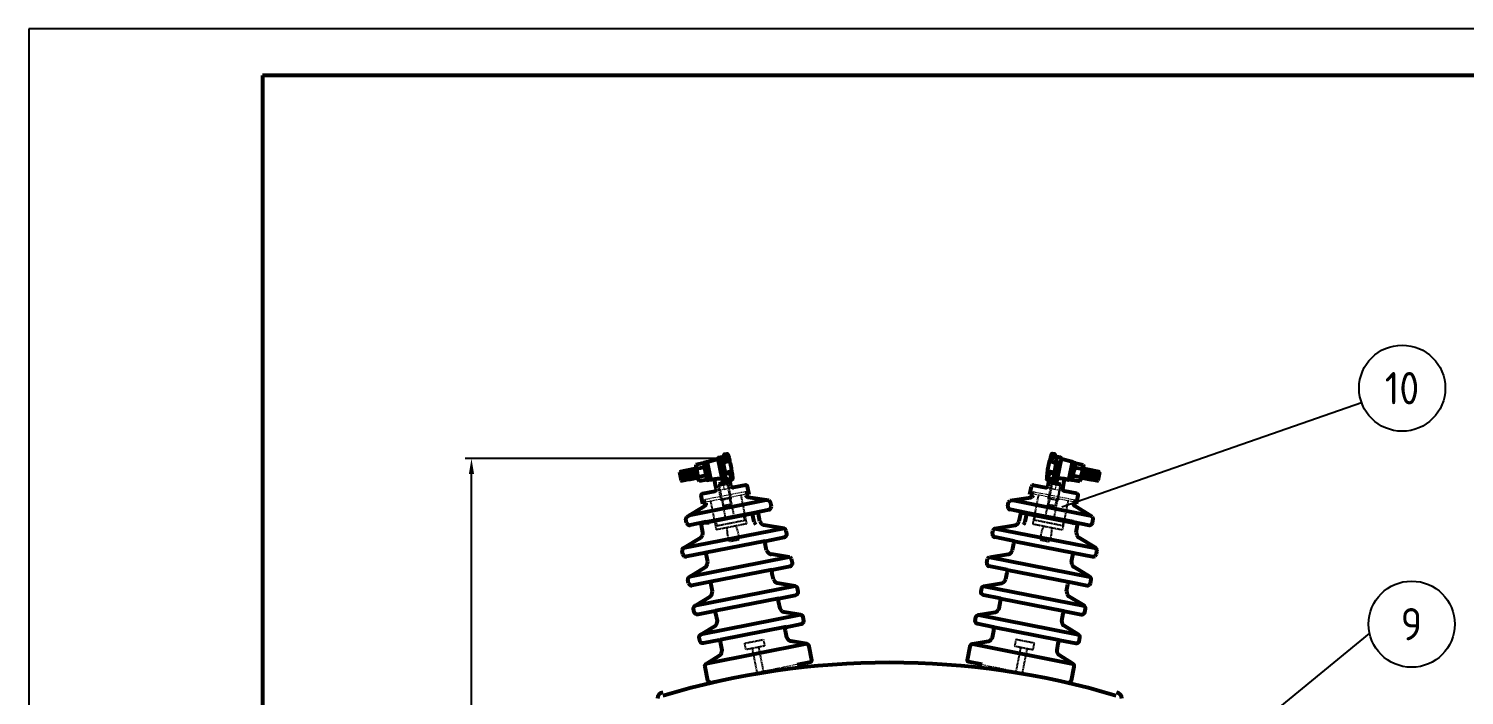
# Model space of a CAD drawing. Header units: millimetres. Extents: x 119255 to 140443, y -8485 to -5380.
# Drawn here: x 128161 to 129546, y -6449 to -5806 of the extents above; entities that cross this region are included whole.
import ezdxf
from ezdxf.enums import TextEntityAlignment as Align

# ---------------------------------------------------------------- set-up
doc = ezdxf.new("R2010")
doc.units = ezdxf.units.MM
doc.header["$LTSCALE"] = 3
doc.linetypes.add('CENTER', pattern=[2, 1.25, -0.25, 0.25, -0.25])
doc.linetypes.add('HIDDEN', pattern=[0.375, 0.25, -0.125])
for name, color, linetype in [('A', 3, 'Continuous'), ('D', 11, 'HIDDEN'), ('S', 254, 'Continuous')]:
    doc.layers.add(name, color=color, linetype=linetype)
for name, color, linetype, lineweight in [('图层1', 1, 'CENTER', 13), ('标注、文本', 3, 'Continuous', 25), ('粗实线', 4, 'Continuous', 53)]:
    doc.layers.add(name, color=color, linetype=linetype, lineweight=lineweight)
doc.styles.add('ST_WIN', font='isocp2.shx', dxfattribs={"bigfont": 'hzdxfst.shx'})
doc.styles.add('TH_GBDIM', font='romans.shx', dxfattribs={"width": 0.8, "bigfont": 'gbcbig.shx'})
doc.dimstyles.new('TH_GBDIM1', dxfattribs={"dimscale": 3, "dimtxt": 3.5, "dimasz": 2.5, "dimexe": 2, "dimexo": 0, "dimgap": 1.5, "dimtad": 1, "dimdec": 1, "dimzin": 0, "dimdsep": 46, "dimtxsty": 'TH_GBDIM', "dimcen": 2.5, "dimclrd": 3, "dimclre": 256, "dimclrt": 2, "dimadec": 0, "dimazin": 0, "dimtfac": 0.714286, "dimtdec": 1, "dimtmove": 0, "dimatfit": 3, "dimfxl": 0, "dimtzin": 0, "dimlwd": -1, "dimlwe": -1, "dimarcsym": 0})

# ---------------------------------------------------------------- blocks, each defined once
blk = doc.blocks.new('*D24')
at = {"layer": 'Defpoints', "color": 0}
for p in [(128588.2, -6220.7), (128825.2, -6220.7), (128746.1, -7315.6)]:
    blk.add_point(p, dxfattribs=at)
at = {"layer": '标注、文本'}
for p, q in [((128825.2, -6220.7), (128582.2, -6220.7)), ((128746.1, -7315.6), (128582.2, -7315.6))]:
    blk.add_line(p, q, dxfattribs=at)
at = {"layer": '标注、文本', "color": 3}
blk.add_line((128588.2, -7300.6), (128588.2, -6235.7), dxfattribs=at)
for points in [[(128585.7, -6235.7), (128590.7, -6235.7), (128588.2, -6220.7)], [(128585.7, -7300.6), (128590.7, -7300.6), (128588.2, -7315.6)]]:
    blk.add_solid(points, dxfattribs=at)
at = {"layer": '标注、文本', "color": 2, "insert": (128573.2, -6768.2), "char_height": 21, "attachment_point": 5, "rotation": 90, "style": 'TH_GBDIM'}
blk.add_mtext('1075', dxfattribs=at)

msp = doc.modelspace()

# ---------------------------------------------------------------- linework, layer by layer
at = {"layer": 'A'}
msp.add_line((129157.84, -6267.28), (129446.88, -6166.53), dxfattribs=at)
for centre in [(129486.14, -6152.84), (129495.27, -6380.7)]:
    msp.add_circle(centre, 41.58, dxfattribs=at)
at = {"layer": 'D'}
for p, q in [((128834.93, -6245.33), (128837.52, -6258.47)), ((129148.25, -6245.33), (129145.66, -6258.47)), ((128827.16, -6246.86), (128832.98, -6277.54)), ((128830.32, -6259.89), (128828.99, -6260.15)), ((128831.6, -6266.41), (128830.32, -6259.89)), ((128837.52, -6258.47), (128836.98, -6258.57)), ((128836.98, -6258.57), (128838.27, -6265.09)), ((128837.52, -6258.47), (128837.77, -6258.42)), ((128837.77, -6258.42), (128841.22, -6275.92)), ((128848.02, -6255.94), (128853.53, -6283.83)), ((129135.15, -6255.94), (129129.65, -6283.83)), ((129145.41, -6258.42), (129141.96, -6275.92)), ((129146.19, -6258.57), (129144.91, -6265.09)), ((129145.66, -6258.47), (129145.41, -6258.42)), ((129145.66, -6258.47), (129146.19, -6258.57)), ((129156.02, -6246.86), (129150.19, -6277.54)), ((129151.58, -6266.41), (129152.86, -6259.89)), ((129152.86, -6259.89), (129154.19, -6260.15)), ((128824.6, -6289.54), (128819.1, -6261.64)), ((128838.27, -6265.09), (128831.6, -6266.41)), ((129144.91, -6265.09), (129151.58, -6266.41)), ((129158.57, -6289.54), (129164.08, -6261.64)), ((128853.53, -6283.83), (128824.6, -6289.54)), ((129129.65, -6283.83), (129158.57, -6289.54)), ((128858.97, -6404.11), (128863.56, -6427.3)), ((128865.13, -6402.9), (128869.7, -6426.08)), ((129118.05, -6402.9), (129113.48, -6426.08)), ((129118.05, -6402.9), (129113.48, -6426.08)), ((129124.2, -6404.11), (129119.62, -6427.3)), ((129124.2, -6404.11), (129119.62, -6427.3))]:
    msp.add_line(p, q, dxfattribs=at)
for points in [[(128830.31, -6242.29), (128826.84, -6245.35), (128827.16, -6246.86), (128834.93, -6245.33), (128834.63, -6243.81), (128834.93, -6245.33), (128835.72, -6245.17), (128838.31, -6258.31), (128839.25, -6258.94), (128828.36, -6261.09), (128828.99, -6260.15), (128826.4, -6247.01), (128827.16, -6246.86)], [(129152.87, -6242.29), (129156.34, -6245.35), (129156.02, -6246.86), (129148.25, -6245.33), (129148.55, -6243.81), (129148.25, -6245.33), (129147.46, -6245.17), (129144.87, -6258.31), (129143.93, -6258.94), (129154.82, -6261.09), (129154.19, -6260.15), (129156.78, -6247.01), (129156.02, -6246.86)], [(128843.33, -6285.84), (128843.55, -6286.97), (128845.1, -6291.45), (128845.72, -6294.59), (128845.98, -6297.19), (128845.99, -6299.32), (128837.46, -6301.01), (128836.31, -6298.02), (128835.51, -6294.97), (128835.07, -6291.32), (128835.02, -6288.65), (128834.8, -6287.52)], [(129139.85, -6285.84), (129139.63, -6286.97), (129138.08, -6291.45), (129137.46, -6294.59), (129137.2, -6297.19), (129137.19, -6299.32), (129145.72, -6301.01), (129146.87, -6298.02), (129147.67, -6294.97), (129148.11, -6291.32), (129148.16, -6288.65), (129148.38, -6287.52)]]:
    msp.add_lwpolyline(points, dxfattribs=at)
for points in [[(128842.83, -6277.13), (128831.8, -6279.3), (128824.6, -6280.73, 0.2828752), (128824.04, -6281.24, 0.1118496), (128824.02, -6281.66), (128824.8, -6285.63), (128851.86, -6280.29), (128851.08, -6276.32, 0.4142136), (128850.14, -6275.69), (128842.76, -6277.12)], [(129140.34, -6277.13), (129151.37, -6279.3), (129158.58, -6280.73, -0.2828752), (129159.14, -6281.24, -0.1118496), (129159.16, -6281.66), (129158.38, -6285.63), (129131.32, -6280.29), (129132.1, -6276.32, -0.4142136), (129133.04, -6275.69), (129140.42, -6277.12)]]:
    msp.add_lwpolyline(points, format="xyb", dxfattribs=at)
for points in [[(128869.78, -6395.51), (128871.01, -6401.74), (128853.07, -6405.28), (128851.84, -6399.05)], [(129113.4, -6395.51), (129112.17, -6401.74), (129130.11, -6405.28), (129131.34, -6399.05)], [(129113.4, -6395.51), (129112.17, -6401.74), (129130.11, -6405.28), (129131.34, -6399.05)]]:
    msp.add_lwpolyline(points, close=True, dxfattribs=at)
for centre, start, end in [((128831.51, -6277.83), 281.16, 11.16), ((128842.69, -6275.63), 191.16, 281.16), ((129140.49, -6275.63), 258.84, 348.84), ((129151.66, -6277.83), 168.84, 258.84)]:
    msp.add_arc(centre, 1.5, start, end, dxfattribs=at)
at = {"layer": '图层1'}
for p, q in [((128830.31, -6242.29), (128831.94, -6250.55)), ((129152.87, -6242.29), (129151.24, -6250.55)), ((128853.39, -6252.68), (128812.87, -6260.53)), ((128814.1, -6262.63), (128853.03, -6254.95)), ((128840.96, -6248.77), (128822.92, -6252.33)), ((128831.94, -6250.55), (128840.96, -6248.77)), ((128853.03, -6254.95), (128852.61, -6252.83)), ((128854.05, -6256.02), (128853.39, -6252.68)), ((129129.13, -6256.02), (129129.79, -6252.68)), ((129129.79, -6252.68), (129170.31, -6260.53)), ((129130.15, -6254.95), (129130.57, -6252.83)), ((129169.08, -6262.63), (129130.15, -6254.95)), ((129151.24, -6250.55), (129142.22, -6248.77)), ((129142.22, -6248.77), (129160.26, -6252.33)), ((128812.87, -6260.53), (128813.56, -6264.01)), ((128813.66, -6260.37), (128814.1, -6262.63)), ((129169.52, -6260.37), (129169.08, -6262.63)), ((129170.31, -6260.53), (129169.62, -6264.01)), ((129098.46, -6355.84), (129159.49, -6367.91)), ((129091.15, -6383.39), (129154.72, -6395.93)), ((128902.29, -6419.65), (128817.69, -6436.36)), ((129080.89, -6419.65), (129165.49, -6436.36)), ((129080.89, -6419.65), (129165.49, -6436.36))]:
    msp.add_line(p, q, dxfattribs=at)
at = {"layer": '标注、文本'}
for p, q in [((128161.04, -5805.74), (128161.04, -8485.13)), ((131950.07, -5805.74), (128161.04, -5805.74)), ((129265.8, -6544.57), (129454.69, -6389.77))]:
    msp.add_line(p, q, dxfattribs=at)
at = {"layer": '粗实线'}
for p, q in [((128386.57, -5850.84), (128386.57, -8440.02)), ((131904.97, -5850.84), (128386.57, -5850.84))]:
    msp.add_line(p, q, dxfattribs=at)
at = {"layer": '粗实线', "ltscale": 2}
for p, q in [((128794.78, -6232.34), (128797.34, -6241.15)), ((128796.31, -6232.04), (128798.96, -6240.79)), ((128797.87, -6231.73), (128800.43, -6240.54)), ((128798.81, -6232.36), (128801, -6239.62)), ((128799.43, -6231.46), (128801.96, -6240.24)), ((128800.33, -6232.06), (128802.57, -6239.31)), ((128800.96, -6231.12), (128803.51, -6239.94)), ((128804.09, -6239.01), (128801.9, -6231.75)), ((128802.48, -6230.82), (128805.03, -6239.64)), ((128803.42, -6231.45), (128805.66, -6238.7)), ((128804.08, -6230.5), (128806.6, -6239.33)), ((128804.78, -6226.75), (128804.6, -6228.41)), ((128804.6, -6228.41), (128805.56, -6230.72)), ((128811.99, -6225.33), (128804.78, -6226.75)), ((128812.77, -6229.3), (128805.56, -6230.72)), ((128813.82, -6232.04), (128816.58, -6233.89)), ((128826.01, -6221.03), (128829.78, -6239.59)), ((128831.4, -6230.79), (128832.7, -6237.39)), ((129151.78, -6230.79), (129150.48, -6237.39)), ((129157.17, -6221.03), (129153.4, -6239.59)), ((129169.36, -6232.04), (129166.6, -6233.89)), ((129170.41, -6229.3), (129177.61, -6230.72)), ((129171.19, -6225.33), (129178.4, -6226.75)), ((129179.1, -6230.5), (129176.58, -6239.33)), ((129179.76, -6231.45), (129177.52, -6238.7)), ((129178.58, -6228.41), (129177.61, -6230.72)), ((129180.7, -6230.82), (129178.15, -6239.64)), ((129178.4, -6226.75), (129178.58, -6228.41)), ((129179.09, -6239.01), (129181.28, -6231.75)), ((129182.22, -6231.12), (129179.67, -6239.94)), ((129182.85, -6232.06), (129180.6, -6239.31)), ((129183.75, -6231.46), (129181.22, -6240.24)), ((129184.37, -6232.36), (129182.17, -6239.62)), ((129185.31, -6231.73), (129182.75, -6240.54)), ((129186.87, -6232.04), (129184.22, -6240.79)), ((129188.4, -6232.34), (129185.84, -6241.15)), ((128789.02, -6233.83), (128790.63, -6242.02)), ((128789.54, -6234.19), (128791.78, -6241.47)), ((128790.17, -6233.29), (128792.69, -6242.07)), ((128791.06, -6233.89), (128793.31, -6241.13)), ((128791.69, -6232.95), (128794.25, -6241.76)), ((128792.63, -6233.58), (128794.83, -6240.83)), ((128793.19, -6232.68), (128795.78, -6241.46)), ((128794.15, -6233.28), (128796.4, -6240.52)), ((128795.72, -6232.97), (128797.92, -6240.22)), ((128797.24, -6232.67), (128799.47, -6239.92)), ((128814.35, -6237.29), (128807.14, -6238.71)), ((128815.13, -6241.26), (128807.92, -6242.68)), ((128823.77, -6246.33), (128823.45, -6244.7)), ((128824.49, -6249.98), (128823.77, -6246.33)), ((128829.78, -6239.59), (128830.19, -6240.38)), ((128832.7, -6237.39), (128832.39, -6235.82)), ((128832.39, -6235.82), (128832.39, -6235.82)), ((128838.56, -6247.21), (128837.84, -6243.56)), ((129144.62, -6247.21), (129145.34, -6243.56)), ((129150.48, -6237.39), (129150.78, -6235.82)), ((129150.78, -6235.82), (129150.78, -6235.82)), ((129153.4, -6239.59), (129152.99, -6240.38)), ((129158.69, -6249.98), (129159.41, -6246.33)), ((129159.41, -6246.33), (129159.73, -6244.7)), ((129168.05, -6241.26), (129175.25, -6242.68)), ((129168.83, -6237.29), (129176.04, -6238.71)), ((129185.94, -6232.67), (129183.71, -6239.92)), ((129187.46, -6232.97), (129185.26, -6240.22)), ((129189.03, -6233.28), (129186.78, -6240.52)), ((129189.99, -6232.68), (129187.4, -6241.46)), ((129190.55, -6233.58), (129188.35, -6240.83)), ((129191.49, -6232.95), (129188.93, -6241.76)), ((129192.12, -6233.89), (129189.87, -6241.13)), ((129193.01, -6233.29), (129190.49, -6242.07)), ((129193.63, -6234.19), (129191.4, -6241.47)), ((129194.16, -6233.83), (129192.55, -6242.02)), ((128811.35, -6264.44), (128809.8, -6256.55)), ((128811.05, -6254.67), (128822.92, -6252.33)), ((128852.77, -6246.44), (128840.91, -6248.78)), ((128852.79, -6256.27), (128856.21, -6255.59)), ((128856.21, -6255.59), (128854.65, -6247.7)), ((128875.18, -6261.43), (128855.3, -6258.22)), ((129107.99, -6261.43), (129127.88, -6258.22)), ((129126.97, -6255.59), (129128.53, -6247.7)), ((129130.39, -6256.27), (129126.97, -6255.59)), ((129130.41, -6246.44), (129142.27, -6248.78)), ((129172.12, -6254.67), (129160.26, -6252.33)), ((129171.83, -6264.44), (129173.38, -6256.55)), ((128796.01, -6277.04), (128813.19, -6266.53)), ((128872.49, -6260.99), (128798.34, -6275.62)), ((128864.97, -6272.75), (128808.79, -6283.86)), ((128814.77, -6263.77), (128811.35, -6264.44)), ((128814.56, -6281.99), (128860, -6273.03)), ((128859.91, -6273.05), (128875.39, -6269.94)), ((128877.59, -6266.66), (128876.82, -6262.99)), ((129105.59, -6266.66), (129106.36, -6262.99)), ((129123.27, -6273.05), (129107.79, -6269.94)), ((129110.69, -6260.99), (129184.83, -6275.62)), ((129118.21, -6272.75), (129174.39, -6283.86)), ((129168.62, -6281.99), (129123.17, -6273.03)), ((129168.41, -6263.77), (129171.83, -6264.44)), ((129187.17, -6277.04), (129169.99, -6266.53)), ((128795.77, -6282.8), (128795.1, -6279.11)), ((128814.56, -6281.99), (128799.06, -6285)), ((128811.48, -6292.06), (128810.17, -6285.04)), ((128860.82, -6281.86), (128859.55, -6275.89)), ((128866.43, -6281.22), (128864.98, -6274.22)), ((128889.96, -6288.19), (128870.27, -6284.94)), ((129093.21, -6288.19), (129112.9, -6284.94)), ((129116.74, -6281.22), (129118.2, -6274.22)), ((129122.36, -6281.86), (129123.63, -6275.89)), ((129168.62, -6281.99), (129184.12, -6285)), ((129171.7, -6292.06), (129173.01, -6285.04)), ((129187.41, -6282.8), (129188.08, -6279.11)), ((128889.96, -6288.19), (128792.36, -6307.45)), ((128792.36, -6307.45), (128809.34, -6296.97)), ((128871.55, -6300.43), (128813.76, -6311.86)), ((128871.55, -6300.43), (128889.83, -6296.82)), ((128892.4, -6293.3), (128891.85, -6290.52)), ((129090.78, -6293.3), (129091.33, -6290.52)), ((129093.21, -6288.19), (129190.82, -6307.45)), ((129111.63, -6300.43), (129093.35, -6296.82)), ((129111.63, -6300.43), (129169.42, -6311.86)), ((129190.82, -6307.45), (129173.84, -6296.97)), ((128792.05, -6313.1), (128791.5, -6310.31)), ((128814.04, -6311.77), (128795.76, -6315.38)), ((128816.12, -6320.48), (128814.94, -6313.99)), ((128872.94, -6309.27), (128871.56, -6302.82)), ((128894.71, -6315.88), (128877.32, -6313.15)), ((129088.47, -6315.88), (129105.86, -6313.15)), ((129110.24, -6309.27), (129111.62, -6302.82)), ((129167.06, -6320.48), (129168.24, -6313.99)), ((129169.13, -6311.77), (129187.42, -6315.38)), ((129191.13, -6313.1), (129191.68, -6310.31)), ((128894.71, -6315.88), (128798.48, -6334.86)), ((128798.48, -6334.86), (128813.54, -6325.73)), ((128878.13, -6328.11), (128818.54, -6339.88)), ((128878.13, -6328.11), (128895.67, -6324.63)), ((128897.88, -6321.36), (128897.11, -6317.7)), ((129085.3, -6321.36), (129086.07, -6317.7)), ((129105.05, -6328.11), (129087.5, -6324.63)), ((129088.47, -6315.88), (129184.7, -6334.86)), ((129105.05, -6328.11), (129164.63, -6339.88)), ((129184.7, -6334.86), (129169.64, -6325.73)), ((128797.63, -6341.14), (128796.96, -6337.45)), ((128818.47, -6339.88), (128800.91, -6343.32)), ((128820.77, -6348.95), (128819.58, -6342.41)), ((128879.45, -6337.38), (128878.06, -6330.88)), ((129103.73, -6337.38), (129105.12, -6330.88)), ((129162.41, -6348.95), (129163.6, -6342.41)), ((129164.71, -6339.88), (129182.26, -6343.32)), ((129185.55, -6341.14), (129186.22, -6337.45)), ((128900.6, -6343.92), (128803.68, -6363.04)), ((128884.72, -6355.84), (128823.69, -6367.91)), ((129082.58, -6343.92), (129179.49, -6363.04)), ((129082.58, -6343.92), (129179.49, -6363.04)), ((129098.46, -6355.84), (129159.49, -6367.91)), ((128905.73, -6371.71), (128809.5, -6390.7)), ((128892.03, -6383.39), (128828.46, -6395.93)), ((129077.45, -6371.71), (129173.68, -6390.7)), ((129077.45, -6371.71), (129173.68, -6390.7)), ((129091.15, -6383.39), (129154.72, -6395.93)), ((128911.61, -6399.71), (128814.69, -6418.83)), ((129071.57, -6399.71), (129168.49, -6418.83)), ((129071.57, -6399.71), (129168.49, -6418.83))]:
    msp.add_line(p, q, dxfattribs=at)
for points in [[(128823.45, -6244.7), (128823, -6242.41, 0.2164543), (128822.12, -6241.18, 0.1467602), (128820.65, -6240.83), (128818.84, -6241.19, -0.216222), (128818.25, -6241.05, -0.1283851), (128817.91, -6240.61), (128814.79, -6224.82, -0.2363214), (128814.94, -6224.29, -0.137645), (128815.54, -6223.91), (128825.44, -6221.5, 0.1180817), (128825.77, -6221.34, 0.2392412), (128826.04, -6220.67, -0.185592), (128826.2, -6220.16, -0.1492891), (128826.64, -6219.84), (128832.08, -6218.77), (128831.8, -6217.34, -0.1625855), (128831.84, -6217.03, -0.2351814), (128832.29, -6216.69), (128834.59, -6216.23, -0.1930116), (128835.12, -6216.33, -0.2164792), (128835.27, -6216.56), (128836.42, -6219.85), (128837.12, -6222.36, -0.3059655), (128836.72, -6223.55, -0.2115166), (128835.83, -6223.77), (128832.13, -6224.66, 0.1243522), (128831.04, -6225.24), (128832.61, -6233.84, 0.2324838), (128833.6, -6234.98, 0.1376313), (128834.73, -6235.25), (128836.16, -6235.02, -0.226514), (128837.51, -6235.42, -0.1292936), (128838.54, -6239.09)], [(128831.4, -6230.79), (128830.2, -6224.72), (128830.1, -6224.2, -0.0789088), (128830.06, -6223.24, -0.0024549), (128830.18, -6222.32, -0.1042686), (128830.66, -6220.95, -0.0677477), (128832.15, -6219.11, -0.1370618), (128833.17, -6218.58, -0.2504389), (128834.06, -6218.83, -0.0643039), (128834.64, -6219.56, -0.2071454), (128834.96, -6221.99, -0.182921), (128834.28, -6222.92, -0.0004162), (128832.7, -6223.33, 0.2687796), (128831.04, -6225.24, 0.4991019)], [(129159.73, -6244.7), (129160.18, -6242.41, -0.2164543), (129161.06, -6241.18, -0.1467602), (129162.53, -6240.83), (129164.34, -6241.19, 0.216222), (129164.93, -6241.05, 0.1283851), (129165.27, -6240.61), (129168.39, -6224.82, 0.2363214), (129168.24, -6224.29, 0.137645), (129167.63, -6223.91), (129157.74, -6221.5, -0.1180817), (129157.41, -6221.34, -0.2392412), (129157.14, -6220.67, 0.185592), (129156.98, -6220.16, 0.1492891), (129156.54, -6219.84), (129151.09, -6218.77), (129151.37, -6217.34, 0.1625855), (129151.33, -6217.03, 0.2351814), (129150.89, -6216.69), (129148.59, -6216.23, 0.1930116), (129148.06, -6216.33, 0.2164792), (129147.91, -6216.56), (129146.76, -6219.85), (129146.06, -6222.36, 0.3059655), (129146.46, -6223.55, 0.2115166), (129147.35, -6223.77), (129151.05, -6224.66, -0.1243522), (129152.13, -6225.24), (129150.57, -6233.84, -0.2324838), (129149.58, -6234.98, -0.1376313), (129148.45, -6235.25), (129147.02, -6235.02, 0.226514), (129145.67, -6235.42, 0.1292936), (129144.64, -6239.09)], [(129151.78, -6230.79), (129152.98, -6224.72), (129153.08, -6224.2, 0.0789088), (129153.11, -6223.24, 0.0024549), (129153, -6222.32, 0.1042686), (129152.52, -6220.95, 0.0677477), (129151.03, -6219.11, 0.1370618), (129150.01, -6218.58, 0.2504389), (129149.12, -6218.83, 0.0643039), (129148.54, -6219.56, 0.2071454), (129148.22, -6221.99, 0.182921), (129148.9, -6222.92, 0.0004162), (129150.47, -6223.33, -0.2687796), (129152.13, -6225.24, -0.4991019)], [(128815.54, -6223.91), (128815.6, -6224.19), (128815.58, -6224.67), (128818.7, -6240.5), (128818.88, -6240.88), (128819.74, -6241.01, -0.0054367), (128823.11, -6240.4, -0.0203145), (128826.92, -6240.1, -0.0727912), (128828.87, -6240.18, -0.1415075), (128829.7, -6240.78, -0.0785824), (128830.19, -6241.7, -0.3890739)], [(129167.63, -6223.91), (129167.58, -6224.19), (129167.6, -6224.67), (129164.48, -6240.5), (129164.3, -6240.88), (129163.44, -6241.01, 0.0054367), (129160.07, -6240.4, 0.0203145), (129156.26, -6240.1, 0.0727912), (129154.31, -6240.18, 0.1415075), (129153.47, -6240.78, 0.0785824), (129152.99, -6241.7, 0.3890739)], [(128832.05, -6234.09), (128832.7, -6237.39, 0.1884653), (128834.36, -6239.99, 0.1254853), (128836.44, -6240.83, 0.1480521), (128837.97, -6240.57, 0.2611045), (128838.54, -6239.09, 0.8298267)], [(128832.97, -6234.38), (128837.93, -6233.4, -0.2020733), (128838.93, -6233.61, -0.1894523), (128839.51, -6234.46, -0.0369855), (128839.93, -6240.75, 0.1404341)], [(128837.84, -6243.56), (128837.49, -6241.51), (128839.64, -6241.06, 0.0767418), (128839.78, -6241.01, 0.2210318), (128839.93, -6240.75, 59.2333656)], [(129150.2, -6234.38), (129145.25, -6233.4, 0.2020733), (129144.24, -6233.61, 0.1894523), (129143.67, -6234.46, 0.0369855), (129143.24, -6240.75, -0.1404341)], [(129145.34, -6243.56), (129145.69, -6241.51), (129143.54, -6241.06, -0.0767418), (129143.39, -6241.01, -0.2210318), (129143.24, -6240.75, -59.2333656)], [(129151.13, -6234.09), (129150.48, -6237.39, -0.1884653), (129148.81, -6239.99, -0.1254853), (129146.74, -6240.83, -0.1480521), (129145.21, -6240.57, -0.2611045), (129144.64, -6239.09, -0.8298267)], [(128889.79, -6369.15, -0.2008106), (128887.47, -6367.71, -0.0160188), (128885.95, -6365.43), (128884.51, -6358.4, -0.1267309), (128884.58, -6357.12, 0.0958523), (128884.72, -6355.84), (128900.85, -6352.66, 0.1985628), (128902.89, -6351.3, 0.1784966), (128903.39, -6349.26), (128902.73, -6345.95, 0.1972819), (128901.9, -6344.69, 0.0325438), (128900.6, -6343.92), (128883.29, -6341.1)], [(129093.39, -6369.15, 0.2008106), (129095.71, -6367.71, 0.0160188), (129097.23, -6365.43), (129098.67, -6358.4, 0.1267309), (129098.6, -6357.12, -0.0958523), (129098.46, -6355.84), (129082.33, -6352.66, -0.1985628), (129080.29, -6351.3, -0.1784966), (129079.79, -6349.26), (129080.45, -6345.95, -0.1972819), (129081.28, -6344.69, -0.0325438), (129082.58, -6343.92), (129099.89, -6341.1)], [(129093.39, -6369.15, 0.2008106), (129095.71, -6367.71, 0.0160188), (129097.23, -6365.43), (129098.67, -6358.4, 0.1267309), (129098.6, -6357.12, -0.0958523), (129098.46, -6355.84), (129082.33, -6352.66, -0.1985628), (129080.29, -6351.3, -0.1784966), (129079.79, -6349.26), (129080.45, -6345.95, -0.1972819), (129081.28, -6344.69, -0.0325438), (129082.58, -6343.92), (129099.89, -6341.1)], [(128823.27, -6382.28, 0.2008106), (128824.87, -6380.06, 0.0160188), (128825.41, -6377.37), (128824.07, -6370.33, 0.1267309), (128823.52, -6369.16, -0.0958523), (128822.9, -6368.04), (128806.77, -6371.22, -0.1985628), (128804.37, -6370.74, -0.1784966), (128803.13, -6369.03), (128802.48, -6365.73, -0.1972819), (128802.77, -6364.24, -0.0325438), (128803.68, -6363.04), (128818.63, -6353.86)], [(129159.91, -6382.28, -0.2008106), (129158.31, -6380.06, -0.0160188), (129157.77, -6377.37), (129159.11, -6370.33, -0.1267309), (129159.66, -6369.16, 0.0958523), (129160.28, -6368.04), (129176.4, -6371.22, 0.1985628), (129178.8, -6370.74, 0.1784966), (129180.04, -6369.03), (129180.7, -6365.73, 0.1972819), (129180.4, -6364.24, 0.0325438), (129179.49, -6363.04), (129164.55, -6353.86)], [(129159.91, -6382.28, -0.2008106), (129158.31, -6380.06, -0.0160188), (129157.77, -6377.37), (129159.11, -6370.33, -0.1267309), (129159.66, -6369.16, 0.0958523), (129160.28, -6368.04), (129176.4, -6371.22, 0.1985628), (129178.8, -6370.74, 0.1784966), (129180.04, -6369.03), (129180.7, -6365.73, 0.1972819), (129180.4, -6364.24, 0.0325438), (129179.49, -6363.04), (129164.55, -6353.86)], [(128902.29, -6419.65), (128915.49, -6417.06, 0.2647505), (128916.29, -6416.37, 0.0852176), (128916.47, -6415.34), (128913.87, -6402.14, 0.130917), (128913.19, -6400.75, 0.1379774), (128911.61, -6399.71), (128896.29, -6397.21, -0.1969111), (128893.96, -6395.77, -0.0243747), (128892.45, -6393.48), (128891.07, -6386.98, -0.0868957), (128891, -6385.24, -0.0310161), (128891.35, -6383.51), (128906.69, -6380.46, 0.2217455), (128908.37, -6379.23, 0.0936117), (128908.92, -6377.55), (128908.24, -6373.87, 0.2246274), (128907.12, -6372.3, 0.0517599), (128905.73, -6371.71), (128889.79, -6369.15)], [(129080.89, -6419.65), (129067.69, -6417.06, -0.2647505), (129066.88, -6416.37, -0.0852176), (129066.7, -6415.34), (129069.31, -6402.14, -0.130917), (129069.99, -6400.75, -0.1379774), (129071.57, -6399.71), (129086.89, -6397.21, 0.1969111), (129089.22, -6395.77, 0.0243747), (129090.73, -6393.48), (129092.11, -6386.98, 0.0868957), (129092.18, -6385.24, 0.0310161), (129091.83, -6383.51), (129076.49, -6380.46, -0.2217455), (129074.81, -6379.23, -0.0936117), (129074.26, -6377.55), (129074.94, -6373.87, -0.2246274), (129076.06, -6372.3, -0.0517599), (129077.45, -6371.71), (129093.39, -6369.15)], [(129080.89, -6419.65), (129067.69, -6417.06, -0.2647505), (129066.88, -6416.37, -0.0852176), (129066.7, -6415.34), (129069.31, -6402.14, -0.130917), (129069.99, -6400.75, -0.1379774), (129071.57, -6399.71), (129086.89, -6397.21, 0.1969111), (129089.22, -6395.77, 0.0243747), (129090.73, -6393.48), (129092.11, -6386.98, 0.0868957), (129092.18, -6385.24, 0.0310161), (129091.83, -6383.51), (129076.49, -6380.46, -0.2217455), (129074.81, -6379.23, -0.0936117), (129074.26, -6377.55), (129074.94, -6373.87, -0.2246274), (129076.06, -6372.3, -0.0517599), (129077.45, -6371.71), (129093.39, -6369.15)], [(128817.69, -6436.36), (128817.69, -6436.36, -0.2647505), (128816.68, -6436.02, -0.0852176), (128816.12, -6435.14), (128813.52, -6421.94, -0.130917), (128813.62, -6420.39, -0.1379774), (128814.69, -6418.83), (128827.91, -6410.7, 0.1969111), (128829.52, -6408.48, 0.0243747), (128830.05, -6405.79), (128828.86, -6399.25, 0.0868957), (128828.25, -6397.62, 0.0310161), (128827.28, -6396.15), (128811.93, -6399.16, -0.2217455), (128809.91, -6398.65, -0.0936117), (128808.76, -6397.31), (128807.99, -6393.64, -0.2246274), (128808.44, -6391.77, -0.0517599), (128809.5, -6390.7), (128823.27, -6382.28)], [(129165.49, -6436.36), (129165.49, -6436.36, 0.2647505), (129166.5, -6436.02, 0.0852176), (129167.05, -6435.14), (129169.66, -6421.94, 0.130917), (129169.56, -6420.39, 0.1379774), (129168.49, -6418.83), (129155.27, -6410.7, -0.1969111), (129153.66, -6408.48, -0.0243747), (129153.13, -6405.79), (129154.32, -6399.25, -0.0868957), (129154.92, -6397.62, -0.0310161), (129155.9, -6396.15), (129171.25, -6399.16, 0.2217455), (129173.27, -6398.65, 0.0936117), (129174.41, -6397.31), (129175.19, -6393.64, 0.2246274), (129174.74, -6391.77, 0.0517599), (129173.68, -6390.7), (129159.91, -6382.28)], [(129165.49, -6436.36), (129165.49, -6436.36, 0.2647505), (129166.5, -6436.02, 0.0852176), (129167.05, -6435.14), (129169.66, -6421.94, 0.130917), (129169.56, -6420.39, 0.1379774), (129168.49, -6418.83), (129155.27, -6410.7, -0.1969111), (129153.66, -6408.48, -0.0243747), (129153.13, -6405.79), (129154.32, -6399.25, -0.0868957), (129154.92, -6397.62, -0.0310161), (129155.9, -6396.15), (129171.25, -6399.16, 0.2217455), (129173.27, -6398.65, 0.0936117), (129174.41, -6397.31), (129175.19, -6393.64, 0.2246274), (129174.74, -6391.77, 0.0517599), (129173.68, -6390.7), (129159.91, -6382.28)], [(128773.29, -6449.48, -0.1466437), (129209.89, -6449.48, -0.3847038)], [(128772.81, -6446.52, 0.3766562), (128767.59, -6452.47)], [(129215.59, -6452.47, 0.3766562), (129210.37, -6446.52)]]:
    msp.add_lwpolyline(points, format="xyb", dxfattribs=at)
for points in [[(128814.94, -6224.29), (128812.39, -6224.79), (128815.71, -6241.6), (128818.25, -6241.05)], [(129168.24, -6224.29), (129170.79, -6224.79), (129167.47, -6241.6), (129164.93, -6241.05)], [(128830.19, -6241.7), (128830.31, -6242.29), (128834.63, -6243.81), (128826.84, -6245.35)], [(129152.99, -6241.7), (129152.87, -6242.29), (129148.55, -6243.81), (129156.34, -6245.35)]]:
    msp.add_lwpolyline(points, dxfattribs=at)
for centre, radius, start, end in [((128808.95, -6227.99), 4.35, 163.43129, 218.88871), ((128822.39, -6231.55), 16.85, 177.17429, 205.14571), ((128808.61, -6228.06), 4.34, 343.39929, 38.92071), ((128797.54, -6236.45), 16.83, 357.15819, 25.16181), ((128831.49, -6223.28), 1.52, 294.65341, 2.43311), ((128785.05, -6238.92), 54.64, 4.67536, 17.64464), ((129198.13, -6238.92), 54.64, 162.35536, 175.32464), ((129151.69, -6223.28), 1.52, 177.56689, 245.34659), ((129185.64, -6236.45), 16.83, 154.83819, 182.84181), ((129174.57, -6228.06), 4.34, 141.07929, 196.60071), ((129160.78, -6231.55), 16.85, 334.85429, 2.82571), ((129174.23, -6227.99), 4.35, 321.11129, 16.56871), ((128811.31, -6239.95), 4.35, 163.43129, 218.88871), ((128810.97, -6240.02), 4.34, 343.3994, 38.92053), ((128834.1, -6235.48), 1.26, 14.65534, 93.80155), ((128852.98, -6248.3), 1.86, 59.07931, 96.53076), ((129130.19, -6248.3), 1.86, 83.46924, 120.92069), ((129149.08, -6235.48), 1.26, 86.19845, 165.34466), ((129172.21, -6240.02), 4.34, 141.07947, 196.6006), ((129171.87, -6239.95), 4.35, 321.11129, 16.56871), ((128811.28, -6256.26), 1.51, 143.24069, 191.16), ((128811.56, -6256.47), 1.86, 105.78924, 143.24069), ((128822.57, -6250.54), 1.82, 281.16, 330.05544), ((128821.87, -6250.14), 2.63, 330.05544, 3.41055), ((128841.05, -6246.36), 2.63, 198.90945, 232.26456), ((128840.56, -6246.99), 1.82, 232.26456, 281.16), ((128855.59, -6255.19), 3, 201.09295, 238.819), ((128853.16, -6248), 1.51, 11.16, 59.07931), ((128855.86, -6254.74), 3.52, 238.819, 260.83793), ((129127.32, -6254.74), 3.52, 279.16207, 301.181), ((129130.01, -6248), 1.51, 120.92069, 168.84), ((129127.59, -6255.19), 3, 301.181, 338.90705), ((129142.62, -6246.99), 1.82, 258.84, 307.73544), ((129142.13, -6246.36), 2.63, 307.73544, 341.09055), ((129161.31, -6250.14), 2.63, 176.58945, 209.94456), ((129160.61, -6250.54), 1.82, 209.94456, 258.84), ((129171.62, -6256.47), 1.86, 36.75931, 74.21076), ((129171.9, -6256.26), 1.51, 348.84, 36.75931), ((128811.35, -6263.52), 3.52, 301.48207, 323.501), ((128811.77, -6263.83), 3, 323.501, 1.22705), ((128863.62, -6275.03), 4.16, 154.93182, 192.04407), ((128859.31, -6273.01), 0.599, 334.93182, 356.47929), ((128868.28, -6273.45), 3.38, 168.10436, 184.7855), ((128869, -6273.39), 4.11, 184.7855, 191.76167), ((128878.08, -6258.59), 4.06, 224.35382, 242.44853), ((128874.89, -6267.45), 2.54, 281.34168, 330.43717), ((128875.66, -6263.23), 1.18, 11.92549, 62.44853), ((128873.77, -6266.82), 3.83, 330.43717, 2.42947), ((129109.41, -6266.82), 3.83, 177.57053, 209.56283), ((129108.29, -6267.45), 2.54, 209.56283, 258.65832), ((129107.52, -6263.23), 1.18, 117.55147, 168.07451), ((129105.09, -6258.59), 4.06, 297.55147, 315.64618), ((129114.18, -6273.39), 4.11, 348.23833, 355.2145), ((129114.9, -6273.45), 3.38, 355.2145, 11.89564), ((129123.87, -6273.01), 0.599, 183.52071, 205.06818), ((129119.56, -6275.03), 4.16, 347.95593, 25.06818), ((129171.41, -6263.83), 3, 178.77295, 216.499), ((129171.83, -6263.52), 3.52, 216.499, 238.51793), ((128796.26, -6278.9), 1.18, 139.87147, 190.39451), ((128792.25, -6275.52), 4.06, 319.87147, 337.96618), ((128799.37, -6281.49), 3.83, 199.89053, 231.88283), ((128798.58, -6282.51), 2.54, 231.88283, 280.97832), ((128806.82, -6285.57), 3.38, 17.5345, 34.21564), ((128806.13, -6285.79), 4.11, 10.55833, 17.5345), ((128815.1, -6281.73), 0.599, 205.84071, 227.38818), ((128811.88, -6285.23), 4.16, 10.27593, 47.38818), ((128873.23, -6275.98), 13.73, 205.36936, 217.4953), ((128884.83, -6270.88), 21.1, 209.33822, 216.79252), ((128870.87, -6281.32), 3.67, 216.79252, 260.6372), ((129112.31, -6281.32), 3.67, 279.3628, 323.20748), ((129098.35, -6270.88), 21.1, 323.20748, 330.66178), ((129109.95, -6275.98), 13.73, 322.5047, 334.63064), ((129171.3, -6285.23), 4.16, 132.61182, 169.72407), ((129168.08, -6281.73), 0.599, 312.61182, 334.15929), ((129177.05, -6285.79), 4.11, 162.4655, 169.44167), ((129176.36, -6285.57), 3.38, 145.78436, 162.4655), ((129184.6, -6282.51), 2.54, 259.02168, 308.11717), ((129183.81, -6281.49), 3.83, 308.11717, 340.10947), ((129190.93, -6275.52), 4.06, 202.03382, 220.12853), ((129186.92, -6278.9), 1.18, 349.60549, 40.12853), ((128807.41, -6293.84), 3.67, 301.6828, 345.52748), ((128790.54, -6289.48), 21.1, 345.52748, 352.98178), ((128876.67, -6301.55), 5.24, 167.6316, 180.80245), ((128877.58, -6301.54), 6.15, 180.80245, 192.0282), ((128889.21, -6293.68), 3.21, 281.16, 325.41084), ((128888.21, -6291.69), 3.92, 40.98291, 63.38636), ((128888.89, -6291.1), 3.02, 11.16, 40.98291), ((128889.21, -6293.68), 3.21, 325.41084, 6.68919), ((129093.97, -6293.68), 3.21, 173.31081, 214.58916), ((129094.29, -6291.1), 3.02, 139.01709, 168.84), ((129093.97, -6293.68), 3.21, 214.58916, 258.84), ((129094.97, -6291.69), 3.92, 116.61364, 139.01709), ((129105.6, -6301.54), 6.15, 347.9718, 359.19755), ((129106.51, -6301.55), 5.24, 359.19755, 12.3684), ((129192.64, -6289.48), 21.1, 187.01822, 194.47252), ((129175.77, -6293.84), 3.67, 194.47252, 238.3172), ((128794.46, -6309.73), 3.02, 161.33709, 191.16), ((128795.31, -6310.02), 3.92, 138.93364, 161.33709), ((128795.14, -6312.24), 3.21, 195.63081, 236.90916), ((128795.14, -6312.24), 3.21, 236.90916, 281.16), ((128809.74, -6314.76), 5.24, 21.51755, 34.6884), ((128808.89, -6315.09), 6.15, 10.2918, 21.51755), ((128881.22, -6305.52), 9.1, 204.36994, 221.71685), ((128878.07, -6308.33), 4.88, 221.71685, 261.07914), ((129105.11, -6308.33), 4.88, 278.92086, 318.28315), ((129101.96, -6305.52), 9.1, 318.28315, 335.63006), ((129174.29, -6315.09), 6.15, 158.48245, 169.7082), ((129173.44, -6314.76), 5.24, 145.3116, 158.48245), ((129188.04, -6312.24), 3.21, 258.84, 303.09084), ((129188.04, -6312.24), 3.21, 303.09084, 344.36919), ((129187.86, -6310.02), 3.92, 18.66291, 41.06636), ((129188.72, -6309.73), 3.02, 348.84, 18.66291), ((128811.01, -6321.56), 4.88, 301.24086, 340.60315), ((128807.03, -6320.16), 9.1, 340.60315, 357.95006), ((128883.36, -6329.75), 5.41, 177.61383, 192.02578), ((128886.29, -6329.87), 8.34, 167.83627, 177.61383), ((128897.15, -6311.27), 5.21, 242.13656, 254.88595), ((128895.17, -6322.1), 2.58, 281.24066, 329.31778), ((128895.31, -6318.08), 1.84, 11.92084, 74.88595), ((128894.3, -6321.58), 3.59, 329.31778, 3.52725), ((129088.87, -6321.58), 3.59, 176.47275, 210.68222), ((129088.01, -6322.1), 2.58, 210.68222, 258.75934), ((129087.87, -6318.08), 1.84, 105.11405, 168.07916), ((129086.03, -6311.27), 5.21, 285.11405, 297.86344), ((129096.89, -6329.87), 8.34, 2.38617, 12.16373), ((129099.82, -6329.75), 5.41, 347.97422, 2.38617), ((129176.15, -6320.16), 9.1, 182.04994, 199.39685), ((129172.17, -6321.56), 4.88, 199.39685, 238.75914), ((128798.76, -6337.12), 1.84, 127.43405, 190.39916), ((128801.03, -6339.99), 3.59, 198.79275, 233.00222), ((128794.48, -6331.52), 5.21, 307.43405, 320.18344), ((128800.42, -6340.79), 2.58, 233.00222, 281.07934), ((128811.59, -6344.61), 8.34, 24.70617, 34.48373), ((128814.26, -6343.38), 5.41, 10.29422, 24.70617), ((128979.81, -6271.18), 120.23, 213.40703, 214.70948), ((128883.85, -6337.65), 3.49, 214.70948, 260.73725), ((129099.33, -6337.65), 3.49, 279.26275, 325.29052), ((129003.36, -6271.18), 120.23, 325.29052, 326.59297), ((129168.92, -6343.38), 5.41, 155.29383, 169.70578), ((129171.59, -6344.61), 8.34, 145.51627, 155.29383), ((129182.76, -6340.79), 2.58, 258.92066, 306.99778), ((129182.15, -6339.99), 3.59, 306.99778, 341.20725), ((129188.7, -6331.52), 5.21, 219.81656, 232.56595), ((129184.41, -6337.12), 1.84, 349.60084, 52.56595), ((128816.8, -6350.88), 3.49, 301.58275, 347.61052), ((128702.78, -6325.83), 120.23, 347.61052, 348.91297), ((129280.4, -6325.83), 120.23, 191.08703, 192.38948), ((129166.38, -6350.88), 3.49, 192.38948, 238.41725)]:
    msp.add_arc(centre, radius, start, end, dxfattribs=at)
for points in [[(128805.56, -6230.72), (128804.92, -6230.91), (128804.05, -6230.51), (128803.42, -6231.45), (128802.48, -6230.82), (128801.9, -6231.75), (128800.96, -6231.12), (128800.33, -6232.06), (128799.37, -6231.46), (128798.81, -6232.36), (128797.87, -6231.73), (128797.24, -6232.67), (128796.3, -6232.04), (128795.72, -6232.97), (128794.78, -6232.34), (128794.15, -6233.28), (128793.19, -6232.68), (128792.63, -6233.58), (128791.69, -6232.95), (128791.06, -6233.89), (128790.1, -6233.29), (128789.54, -6234.19), (128789.02, -6233.83)], [(129177.61, -6230.72), (129178.26, -6230.91), (129179.13, -6230.51), (129179.76, -6231.45), (129180.7, -6230.82), (129181.28, -6231.75), (129182.22, -6231.12), (129182.85, -6232.06), (129183.81, -6231.46), (129184.37, -6232.36), (129185.31, -6231.73), (129185.94, -6232.67), (129186.88, -6232.04), (129187.46, -6232.97), (129188.4, -6232.34), (129189.03, -6233.28), (129189.99, -6232.68), (129190.55, -6233.58), (129191.49, -6232.95), (129192.12, -6233.89), (129193.07, -6233.29), (129193.63, -6234.19), (129194.16, -6233.83)], [(128807.12, -6238.8), (128806.6, -6239.33), (128805.66, -6238.7), (128805.03, -6239.64), (128804.09, -6239.01), (128803.51, -6239.94), (128802.57, -6239.31), (128801.94, -6240.24), (128801, -6239.62), (128800.42, -6240.54), (128799.49, -6239.92), (128798.86, -6240.85), (128797.92, -6240.22), (128797.34, -6241.15), (128796.4, -6240.52), (128795.77, -6241.46), (128794.81, -6240.86), (128794.25, -6241.76), (128793.31, -6241.13), (128792.68, -6242.07), (128791.72, -6241.47), (128791.13, -6242.35), (128790.63, -6242.02)], [(128830.19, -6240.38), (128831.72, -6240.94), (128834.11, -6241.18), (128835.73, -6241.12), (128837.31, -6240.86)], [(129152.99, -6240.38), (129151.46, -6240.94), (129149.06, -6241.18), (129147.45, -6241.12), (129145.87, -6240.86)], [(129176.06, -6238.8), (129176.58, -6239.33), (129177.52, -6238.7), (129178.15, -6239.64), (129179.09, -6239.01), (129179.67, -6239.94), (129180.6, -6239.31), (129181.23, -6240.24), (129182.17, -6239.62), (129182.75, -6240.54), (129183.69, -6239.92), (129184.32, -6240.85), (129185.26, -6240.22), (129185.84, -6241.15), (129186.78, -6240.52), (129187.41, -6241.46), (129188.37, -6240.86), (129188.93, -6241.76), (129189.87, -6241.13), (129190.5, -6242.07), (129191.46, -6241.47), (129192.05, -6242.35), (129192.55, -6242.02)]]:
    msp.add_spline(points, degree=3, dxfattribs=at)

# ---------------------------------------------------------------- texts
at = {"layer": 'S', "color": 7, "style": 'ST_WIN'}
for s, height, p in [('10', 31.185, (129485.98, -6152.84)), ('9', 31.18, (129495.1, -6380.7))]:
    msp.add_text(s, height=height, dxfattribs=at).set_placement(p, align=Align.MIDDLE)

# ---------------------------------------------------------------- dimensions: what is measured, and where the dimension line sits
at = {"layer": '标注、文本'}
dim = msp.add_linear_dim(base=(128588.18, -6220.73), p1=(128746.09, -7315.58), p2=(128825.25, -6220.73), angle=90, text='1075', dimstyle='TH_GBDIM1', override={"dimtxt": 7, "dimasz": 5}, dxfattribs=at)
dim.commit()
dim.dimension.update_dxf_attribs({"geometry": '*D24', "text_midpoint": (128573.18, -6768.15)})

doc.saveas('drawing.dxf')
